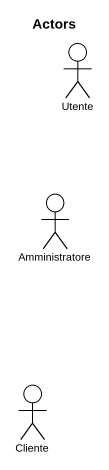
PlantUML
@startuml
title Actors
actor Utente
actor Amministratore
actor Cliente
@enduml
